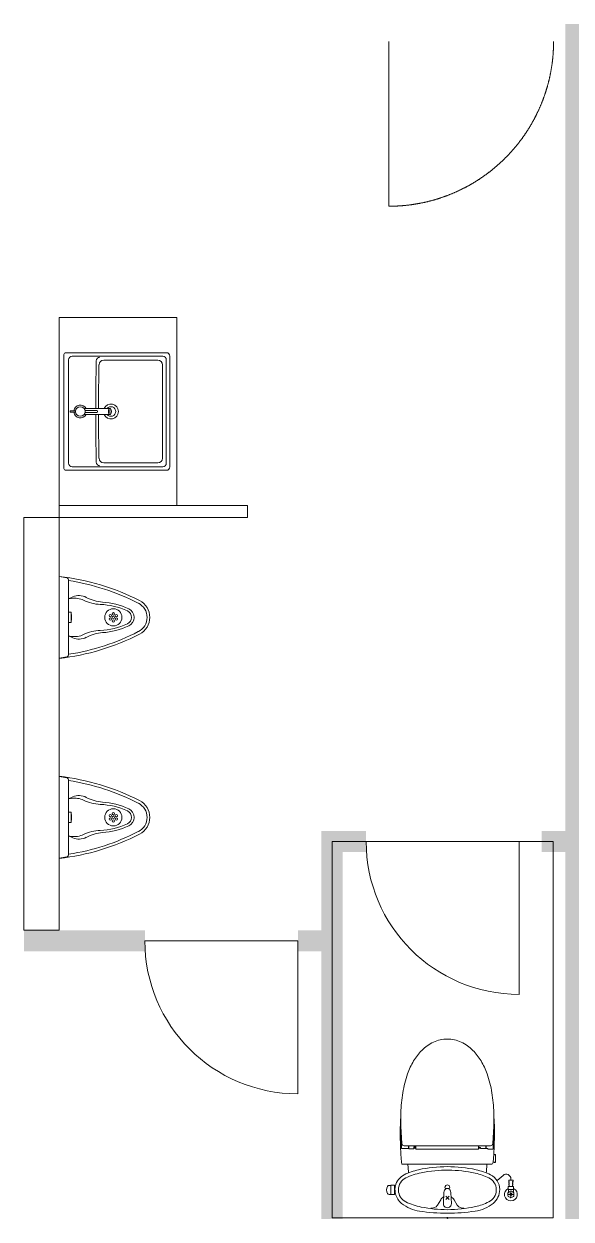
# Model space of a CAD drawing. Header units: millimetres. Extents: x -376000 to 292178, y -193032 to 188048.
# Drawn here: x -236283 to -233958, y -108261 to -103181 of the extents above; entities that cross this region are included whole.
import ezdxf

# ---------------------------------------------------------------- set-up
doc = ezdxf.new("R2010")
doc.units = ezdxf.units.MM
for name, color, linetype, lineweight in [('02_既存平面-内部建具・サッシ', 7, 'Continuous', 18), ('_区分表-C_A：塗（壁）-2 (2D)', 7, 'Continuous', 5), ('_区分表-リアルゲイト：塗（壁） (2D)', 7, 'Continuous', 5)]:
    doc.layers.add(name, color=color, linetype=linetype, lineweight=lineweight)
for name, color, linetype, lineweight, true_color in [('03_0.15', 7, 'Continuous', 15, 0x990099), ('04_0.10', 7, 'Continuous', 9, 0x0099ff), ('08_ハッチ・色', 7, 'Continuous', 5, 0x888888)]:
    doc.layers.add(name, color=color, linetype=linetype, lineweight=lineweight, true_color=true_color)

# ---------------------------------------------------------------- blocks, each defined once
blk = doc.blocks.new('グループ-300')
at = {"layer": '03_0.15'}
blk.add_line((-234732.8, -103955.9), (-234732.8, -103255.9), dxfattribs=at)
blk.add_open_spline([(-234732.8, -103955.9), (-234698.4, -103955.9), (-234664.1, -103952.6), (-234629.9, -103949.2), (-234596.2, -103942.5), (-234562.5, -103935.8), (-234529.6, -103925.8), (-234496.6, -103915.8), (-234464.9, -103902.7), (-234433.1, -103889.5), (-234402.8, -103873.3), (-234372.5, -103857.1), (-234343.9, -103838), (-234315.3, -103818.9), (-234288.7, -103797.1), (-234262.1, -103775.2), (-234237.8, -103750.9), (-234213.5, -103726.6), (-234191.6, -103700), (-234169.8, -103673.4), (-234150.7, -103644.8), (-234131.6, -103616.3), (-234115.4, -103585.9), (-234099.2, -103555.6), (-234086, -103523.8), (-234072.9, -103492.1), (-234062.9, -103459.1), (-234052.9, -103426.2), (-234046.2, -103392.5), (-234039.5, -103358.8), (-234036.1, -103324.6), (-234032.8, -103290.3), (-234032.8, -103255.9)], degree=2, knots=[0, 0, 0, 0.0625, 0.0625, 0.125, 0.125, 0.1875, 0.1875, 0.25, 0.25, 0.3125, 0.3125, 0.375, 0.375, 0.4375, 0.4375, 0.5, 0.5, 0.5625, 0.5625, 0.625, 0.625, 0.6875, 0.6875, 0.75, 0.75, 0.8125, 0.8125, 0.875, 0.875, 0.9375, 0.9375, 1, 1, 1], dxfattribs=at)
blk = doc.blocks.new('区分表-リアルゲイト：塗（壁） (2D)')
at = {"layer": '02_既存平面-内部建具・サッシ', "color": 7, "transparency": 33554559}
blk.add_blockref('グループ-300', (0, 0), dxfattribs=at)
blk = doc.blocks.new('グループ-314')
at = {"layer": '03_0.15'}
blk.add_line((-234732.8, -103955.9), (-234732.8, -103255.9), dxfattribs=at)
blk.add_open_spline([(-234732.8, -103955.9), (-234698.4, -103955.9), (-234664.1, -103952.6), (-234629.9, -103949.2), (-234596.2, -103942.5), (-234562.5, -103935.8), (-234529.6, -103925.8), (-234496.6, -103915.8), (-234464.9, -103902.7), (-234433.1, -103889.5), (-234402.8, -103873.3), (-234372.5, -103857.1), (-234343.9, -103838), (-234315.3, -103818.9), (-234288.7, -103797.1), (-234262.1, -103775.2), (-234237.8, -103750.9), (-234213.5, -103726.6), (-234191.6, -103700), (-234169.8, -103673.4), (-234150.7, -103644.8), (-234131.6, -103616.3), (-234115.4, -103585.9), (-234099.2, -103555.6), (-234086, -103523.8), (-234072.9, -103492.1), (-234062.9, -103459.1), (-234052.9, -103426.2), (-234046.2, -103392.5), (-234039.5, -103358.8), (-234036.1, -103324.6), (-234032.8, -103290.3), (-234032.8, -103255.9)], degree=2, knots=[0, 0, 0, 0.0625, 0.0625, 0.125, 0.125, 0.1875, 0.1875, 0.25, 0.25, 0.3125, 0.3125, 0.375, 0.375, 0.4375, 0.4375, 0.5, 0.5, 0.5625, 0.5625, 0.625, 0.625, 0.6875, 0.6875, 0.75, 0.75, 0.8125, 0.8125, 0.875, 0.875, 0.9375, 0.9375, 1, 1, 1], dxfattribs=at)
blk = doc.blocks.new('グループ-345')
at = {"layer": '03_0.15'}
for p, q in [((-234682.9, -107844.2), (-234683, -107851.9)), ((-234682, -107826.9), (-234682.9, -107841.9)), ((-234285.1, -107841.9), (-234286, -107826.9)), ((-234285, -107851.9), (-234285.1, -107844.4)), ((-234683, -107851.9), (-234683, -107852.9)), ((-234683, -107852.9), (-234683, -107856.3)), ((-234683, -107856.3), (-234683, -107857.6)), ((-234683, -107857.6), (-234682.9, -107870.6)), ((-234681.6, -107867.6), (-234677.9, -107939.5)), ((-234290.1, -107939.5), (-234286.4, -107867.6)), ((-234285, -107852.9), (-234285, -107851.9)), ((-234285, -107856.3), (-234285, -107852.9)), ((-234285, -107857.3), (-234285, -107856.3)), ((-234285, -107860.8), (-234285, -107857.3)), ((-234684, -107918.7), (-234683.5, -107938.2)), ((-234680.6, -107931.7), (-234680.4, -107935)), ((-234680.4, -107935.2), (-234679.1, -107951.5)), ((-234300.1, -107948.9), (-234667.9, -107948.9)), ((-234649.1, -107948.9), (-234649.1, -107958.4)), ((-234648, -107960.9), (-234648, -107948.9)), ((-234619.5, -107954.4), (-234619.5, -107948.9)), ((-234618, -107961.5), (-234618, -107948.9)), ((-234351.6, -107948.9), (-234351.6, -107961.5)), ((-234350, -107956), (-234350, -107948.9)), ((-234320, -107960.4), (-234320, -107948.9)), ((-234318.9, -107952.5), (-234318.9, -107948.9)), ((-234289.4, -107957.2), (-234288.2, -107943.7)), ((-234288.2, -107943.7), (-234288, -107939)), ((-234288, -107939), (-234287.4, -107930.7)), ((-234284.5, -107938.2), (-234284, -107918.7)), ((-234681.3, -107985.1), (-234679, -108018.7)), ((-234679, -107951.8), (-234678.6, -107956.3)), ((-234676.2, -107961.5), (-234675.5, -107961.5)), ((-234675.9, -107960.3), (-234650.1, -107960.3)), ((-234675, -107961), (-234675, -107960.3)), ((-234649.1, -107959.3), (-234649.1, -107958.4)), ((-234626.5, -107961.9), (-234647, -107961.9)), ((-234619.5, -107954.4), (-234626.5, -107954.4)), ((-234626.5, -107954.4), (-234626.5, -107961.9)), ((-234625, -107959.1), (-234625, -107956.6)), ((-234624.5, -107956.1), (-234619, -107956)), ((-234624.5, -107959.6), (-234619, -107959.7)), ((-234618.9, -107956.1), (-234618.8, -107956.9)), ((-234618.8, -107956), (-234618.5, -107955.8)), ((-234484, -107963.5), (-234616, -107963.5)), ((-234353.6, -107963.5), (-234484, -107963.5)), ((-234351.1, -107959.7), (-234344.5, -107959.7)), ((-234343, -107956.5), (-234349.5, -107956.5)), ((-234344, -107959.2), (-234344, -107956.5)), ((-234343, -107960.9), (-234343, -107956.5)), ((-234321, -107961.4), (-234342.5, -107961.4)), ((-234319, -107956.5), (-234318.9, -107952.5)), ((-234319, -107956.5), (-234319, -107957.5)), ((-234319, -107957.5), (-234319, -107958.3)), ((-234319, -107958.3), (-234318.9, -107959.5)), ((-234317.9, -107961.1), (-234312, -107961.1)), ((-234311.5, -107961.6), (-234311.5, -107963)), ((-234291.9, -107963.5), (-234311, -107963.5)), ((-234289.4, -108018.7), (-234287.2, -107986.7)), ((-234287.2, -107986.7), (-234287.1, -107985.1)), ((-234287.2, -107986.7), (-234282.3, -107986.7)), ((-234282, -107987), (-234282, -107987.5)), ((-234281.5, -107987.2), (-234281, -107987.2)), ((-234279, -107988.7), (-234279, -108017.2)), ((-234677, -108024.1), (-234677, -108027.5)), ((-234676.6, -108028), (-234671.4, -108028)), ((-234671.4, -108028), (-234668.7, -108028)), ((-234668.7, -108028), (-234661.9, -108028)), ((-234661.9, -108028), (-234623.1, -108028)), ((-234652.1, -108028), (-234649.7, -108060.6)), ((-234623.1, -108028), (-234484, -108028)), ((-234484, -108028), (-234299.3, -108028)), ((-234318.3, -108060.6), (-234316, -108028)), ((-234283.5, -108019.2), (-234289.4, -108019.2)), ((-234283.5, -108018.7), (-234282.3, -108018.7)), ((-234283.5, -108018.7), (-234283.5, -108019.2)), ((-234283.5, -108019.2), (-234283.5, -108021.9)), ((-234283.5, -108021.9), (-234283, -108021.9)), ((-234283, -108021.9), (-234283, -108020.5)), ((-234281, -108018.7), (-234281.7, -108018.7)), ((-234281, -108020.5), (-234281, -108021.9)), ((-234281, -108021.9), (-234280.5, -108021.9)), ((-234280.5, -108019.2), (-234280.5, -108018.7)), ((-234280.5, -108021.9), (-234280.5, -108019.2)), ((-234272.6, -108097.6), (-234247.2, -108075.2)), ((-234223, -108100.2), (-234223, -108095.9)), ((-234205, -108095.9), (-234223, -108095.9)), ((-234221.3, -108104.4), (-234221.3, -108101.9)), ((-234214, -108090.2), (-234214, -108095.9)), ((-234206.8, -108104.4), (-234206.8, -108101.9)), ((-234205, -108100.2), (-234205, -108095.9)), ((-234731.6, -108117.6), (-234724, -108117.5)), ((-234723.5, -108118), (-234723.5, -108155.9)), ((-234709, -108117.4), (-234723.2, -108117.4)), ((-234708.5, -108117.9), (-234708.5, -108120.4)), ((-234708.5, -108120.4), (-234708.5, -108153.4)), ((-234704.9, -108120.4), (-234708.5, -108120.4)), ((-234691.5, -108135.4), (-234691.5, -108138.4)), ((-234499, -108150), (-234501, -108195.2)), ((-234469, -108150), (-234467, -108195.2)), ((-234276.5, -108138.4), (-234276.5, -108135.4)), ((-234227, -108161.1), (-234227, -108150.7)), ((-234225.5, -108134.2), (-234225.5, -108123.7)), ((-234220.6, -108122.9), (-234225.1, -108122.9)), ((-234202.9, -108134.9), (-234225.1, -108134.9)), ((-234224.9, -108147.2), (-234216, -108142.1)), ((-234224.5, -108140.7), (-234224.5, -108134.9)), ((-234221.3, -108112.4), (-234221.3, -108109.9)), ((-234221.3, -108120.9), (-234221.3, -108117.4)), ((-234207.4, -108122.9), (-234220.6, -108122.9)), ((-234207.9, -108121.9), (-234220.1, -108121.9)), ((-234214, -108166), (-234214, -108146)), ((-234212, -108142.1), (-234203.1, -108147.2)), ((-234202.9, -108122.9), (-234207.4, -108122.9)), ((-234206.8, -108112.4), (-234206.8, -108109.9)), ((-234206.8, -108120.9), (-234206.8, -108117.4)), ((-234203.5, -108140.8), (-234203.5, -108134.9)), ((-234202.5, -108134.2), (-234202.5, -108123.7)), ((-234201, -108150.7), (-234201, -108161.1)), ((-234731.6, -108156.3), (-234724, -108156.4)), ((-234709, -108156.4), (-234723.2, -108156.4)), ((-234708.5, -108153.4), (-234708.5, -108155.9)), ((-234704.3, -108153.4), (-234708.5, -108153.4)), ((-234525.7, -108201.4), (-234526.7, -108202.7)), ((-234512.3, -108179), (-234525.7, -108201.4)), ((-234476.9, -108163.9), (-234491.1, -108178)), ((-234476.9, -108178), (-234491.1, -108163.9)), ((-234455.7, -108179), (-234442.3, -108201.4)), ((-234442.3, -108201.4), (-234441.3, -108202.7)), ((-234216, -108169.8), (-234225, -108164.6)), ((-234204, -108156), (-234224, -108156)), ((-234203, -108164.6), (-234212, -108169.8))]:
    blk.add_line(p, q, dxfattribs=at)
for centre, radius in [((-234214, -108155.9), 5.15), ((-234484, -108255.9), 2)]:
    blk.add_circle(centre, radius, dxfattribs=at)
for centre, radius, start, end in [((-234471.3, -107661.6), 169, 115.2388, 135.8727), ((-234484, -107639.9), 144, 90, 114.3406), ((-234484, -107639.9), 144, 65.6594, 90), ((-234496.7, -107661.6), 169, 44.1273, 64.7612), ((-234363.4, -107745.4), 306.9, 149.2902, 160.7039), ((-234429.5, -107706), 230, 135.1765, 149.316), ((-234538.5, -107706), 230, 30.684, 44.8235), ((-234604.6, -107745.4), 306.9, 19.2961, 30.7098), ((-234216.1, -107797), 462.9, 160.7014, 170.9182), ((-234751.9, -107797), 462.9, 9.0818, 19.2986), ((-234015, -107831.5), 667, 170.72, 178.0617), ((-234953, -107831.5), 667, 1.9383, 9.28), ((-234609.3, -107845.5), 73.6, 177.2335, 179.02), ((-233845.1, -107837.6), 837, 179.2691, 182.057), ((-233845.1, -107837.6), 837, 178.038, 179.2691), ((-235122.9, -107837.6), 837, 0.7309, 1.962), ((-235122.9, -107837.6), 837, 357.943, 0.7309), ((-234358.7, -107845.5), 73.6, 0.7988, 2.7665), ((-233475.3, -107893.5), 1208.9, 178.3698, 181.197), ((-234680.8, -107859.6), 3.01, 136.6537, 169.0498), ((-233712.1, -107863.6), 970.9, 180.413, 182.45), ((-235329, -107860.8), 1044, 357.5652, 0), ((-234286.7, -107859.1), 2.5, 1.1775, 45.9651), ((-235492.7, -107893.5), 1208.9, 358.803, 1.6302), ((-233140, -107888.2), 1544.3, 181.8545, 183.5972), ((-233603.8, -107856.1), 1079.3, 182.6004, 183.962), ((-234708.1, -107932.6), 27.6, 1.9027, 3.8833), ((-234673.1, -107934.7), 7.35, 182.2276, 184.0828), ((-234667.9, -107938.9), 10, 183.246, 270), ((-234300.1, -107938.9), 10, 270, 356.754), ((-235365.3, -107856.1), 1080.5, 356.0388, 357.3989), ((-235828.2, -107874.9), 1545, 355.9093, 357.652), ((-234678.6, -107951.5), 0.504, 183.189, 226.1247), ((-234598.3, -107949.1), 80.6, 185.1272, 187.5651), ((-234676.2, -107959.5), 2, 187.5651, 270), ((-234675.5, -107961), 0.5, 270, 0), ((-234650.1, -107959.3), 1, 270, 359.5), ((-234647, -107960.9), 1, 180, 270), ((-234624.5, -107956.6), 0.5, 91, 180), ((-234624.5, -107959.1), 0.5, 180, 269.0001), ((-234619.1, -107955), 1, 274.2397, 359.9584), ((-234619, -107960.7), 0.999, 359.9757, 89.0882), ((-234618.8, -107956.1), 0.088, 120.1612, 168.9038), ((-234618.8, -107956.9), 0.0296, 183.835, 223.0636), ((-234618.7, -107956.8), 0.194, 225.9512, 247.8466), ((-234622.2, -107965.2), 8.93, 63.7637, 67.312), ((-234619, -107955), 0.987, 304.2751, 328.7289), ((-234618.5, -107957.6), 0.501, 12.4328, 63.5457), ((-234619, -107955.1), 0.884, 331.8986, 7.0011), ((-234675.5, -107958.5), 57.5, 357.81, 3.5063), ((-234616, -107961.5), 2, 180.0276, 269.9899), ((-234353.6, -107961.5), 2, 270.0101, 359.9724), ((-234351.1, -107960.2), 0.5, 90, 180.0365), ((-234349.5, -107956), 0.5, 180, 270), ((-234344.5, -107959.2), 0.5, 269.8476, 0), ((-234342.5, -107960.9), 0.5, 180, 270), ((-234321, -107960.4), 1, 270, 0), ((-234317.9, -107960.1), 1, 180.4993, 269.7161), ((-234312, -107961.6), 0.5, 0, 89.7172), ((-234311, -107963), 0.5, 180, 270), ((-234291.9, -107961.5), 2, 270, 351.6887), ((-234373.9, -107949.5), 84.9, 351.6887, 354.7763), ((-234282.3, -107987), 0.3, 0, 90), ((-234281.7, -107987.5), 0.32, 128.0578, 179.7392), ((-234281.5, -107987.8), 0.64, 87.0939, 122.6116), ((-234281, -107992.2), 5.05, 83.7824, 89.4743), ((-234280.2, -107987.2), 0.3, 61.9275, 177.8503), ((-234281, -107988.7), 2, 360, 61.9275), ((-234669.1, -108018), 10, 183.8924, 217.5163), ((-234676.5, -108027.5), 0.504, 179.9889, 212.4459), ((-234676.5, -108027.5), 0.505, 212.4716, 262.8051), ((-234548.2, -108314.9), 270, 102.3552, 116.2024), ((-234484, -108607.9), 570, 90, 102.3552), ((-234484, -108607.9), 570, 77.6448, 90), ((-234419.8, -108314.9), 270, 63.7976, 77.6448), ((-234299.3, -108018), 10, 270, 352.7944), ((-234299.3, -108018), 10, 352.7944, 356.1076), ((-234282, -108020.5), 1, 0, 180), ((-234282.3, -108018.4), 0.306, 271.141, 0.684), ((-234281.7, -108018.4), 0.306, 179.2764, 268.8985), ((-234281, -108016.8), 1.94, 270.0021, 284.9317), ((-234281, -108017.2), 2, 284.4901, 359.9912), ((-234636.5, -108135.4), 70, 116.2024, 167.6264), ((-234636.5, -108135.4), 55, 116.2349, 180), ((-234548.2, -108314.9), 255, 100.5637, 116.2094), ((-234530, -108051.4), 120, 184.415, 186.2939), ((-234484, -108607.9), 555, 77.6448, 101.5081), ((-234419.8, -108314.9), 255, 63.7976, 77.6448), ((-234438, -108051.4), 120, 353.7061, 355.585), ((-234331.5, -108135.4), 55, 0, 63.7976), ((-234331.5, -108135.4), 70, 0, 63.7976), ((-234234, -108090.2), 20, 0, 131.3478), ((-234221.3, -108100.2), 1.75, 180, 270), ((-234206.8, -108100.2), 1.75, 270, 0), ((-234709.4, -108136.9), 32.8, 152.7041, 207.2959), ((-234731.5, -108125.6), 8, 91, 152.7041), ((-234731.5, -108148.3), 8, 207.2959, 269), ((-234724, -108118), 0.5, 0, 91), ((-234723.2, -108117.7), 0.3, 90, 180), ((-234709, -108117.9), 0.5, 0, 90), ((-234636.5, -108135.4), 70, 167.6264, 180), ((-234631.5, -108135.4), 75, 180, 193.8866), ((-234636.5, -108138.4), 55, 180, 243.8302), ((-234470.8, -108151.3), 28.2, 164.8309, 177.4771), ((-234474.7, -108150.1), 24.2, 150.891, 164.9403), ((-234479.5, -108147.4), 18.6, 134.3037, 151.0128), ((-234484, -108125.9), 10, 315.7329, 224.2671), ((-234482.9, -108144), 13.8, 113.9448, 134.3599), ((-234484, -108141.5), 11.1, 90.1857, 113.7645), ((-234484, -108141.5), 11.1, 66.2355, 89.8143), ((-234485.2, -108144), 13.8, 45.6401, 66.0552), ((-234488.5, -108147.4), 18.6, 28.9872, 45.6963), ((-234493.3, -108150.1), 24.2, 15.0597, 29.109), ((-234497.3, -108151.3), 28.2, 2.5229, 15.1691), ((-234331.5, -108138.4), 55, 296.2024, 360), ((-234336.5, -108135.4), 75, 308.4915, 0), ((-234214, -108155.9), 27.5, 114.7196, 65.2804), ((-234214, -108155.9), 14, 141.787, 158.2136), ((-234215.3, -108128.9), 11.5, 148.551, 153.0376), ((-234215.3, -108128.9), 11.5, 206.9624, 211.449), ((-234269.5, -108140.8), 45, 351.7981, 0.1118), ((-234219.7, -108107.2), 3.16, 119.6168, 240.3832), ((-234220.1, -108114.9), 2.75, 114.7615, 245.2385), ((-234220.3, -108120.9), 1, 180, 270), ((-234214, -108155.9), 14, 81.7867, 98.2133), ((-234207.8, -108120.9), 1, 270, 0), ((-234208.3, -108107.2), 3.16, 299.6168, 60.3832), ((-234207.9, -108114.9), 2.75, 294.7615, 65.2385), ((-234158.5, -108140.8), 45, 180, 188.2021), ((-234214, -108155.9), 14, 21.7866, 38.212), ((-234212.8, -108128.9), 11.5, 26.9624, 31.449), ((-234212.8, -108128.9), 11.5, 328.551, 333.0376), ((-234724, -108155.9), 0.5, 269, 0), ((-234723.2, -108156.1), 0.3, 180, 270), ((-234709, -108155.9), 0.5, 270, 0), ((-234631.5, -108135.4), 75, 193.8866, 231.5085), ((-234578.6, -108068.9), 160, 231.5085, 261.5002), ((-234548.2, -107959), 255, 243.8046, 259.4363), ((-234550.6, -108184.7), 30, 262.6795, 323), ((-234484, -108195.9), 33, 118.4571, 149), ((-234484, -108195.9), 17, 177.4495, 2.5505), ((-234484, -108195.9), 33, 31, 61.5429), ((-234417.4, -108184.7), 30, 217, 277.3205), ((-234389.4, -108068.9), 160, 278.4998, 308.4915), ((-234419.8, -107959), 255, 282.3552, 296.2024), ((-234214, -108155.9), 14, 201.787, 218.2135), ((-234214, -108155.9), 14, 261.7881, 278.2136), ((-234214, -108155.9), 14, 321.7866, 338.2129), ((-234484, -107435.9), 800, 261.5002, 270), ((-234484, -107665.9), 555, 258.4919, 270), ((-234484, -107665.9), 555, 270, 282.3552), ((-234484, -107435.9), 800, 270, 278.4998)]:
    blk.add_arc(centre, radius, start, end, dxfattribs=at)
blk = doc.blocks.new('グループ-346')
at = {"layer": '03_0.15'}
blk.add_line((-234179, -106655.9), (-234179, -107305.9), dxfattribs=at)
at = {"layer": '03_0.15', "flags": 128}
blk.add_lwpolyline([(-234974, -106655.9), (-234034, -106655.9), (-234034, -108255.9), (-234974, -108255.9)], close=True, dxfattribs=at)
at = {"layer": '03_0.15'}
blk.add_arc((-234179, -106655.9), 650, 180, 270, dxfattribs=at)
at = {"layer": '03_0.15', "color": 7}
blk.add_blockref('グループ-345', (0, 0), dxfattribs=at)
blk = doc.blocks.new('グループ-347')
at = {"layer": '03_0.15', "transparency": 33554687}
blk.add_line((-235769, -107078.4), (-235119, -107078.4), dxfattribs=at)
at = {"layer": '03_0.15'}
blk.add_line((-235119, -107078.4), (-235119, -107728.4), dxfattribs=at)
blk.add_arc((-235119, -107078.4), 650, 180, 270, dxfattribs=at)
blk = doc.blocks.new('グループ-348')
at = {"layer": '03_0.15'}
for p, q in [((-236132.8, -105529.4), (-236100.8, -105535.8)), ((-236132.8, -105529.4), (-236132.8, -105877.4)), ((-236092.8, -105703.4), (-236092.8, -105545.6)), ((-236092.8, -105624.4), (-236075.4, -105616.6)), ((-236092.8, -105624.4), (-236081.6, -105622.8)), ((-236092.8, -105725.9), (-236092.8, -105680.9)), ((-236083.2, -105680.9), (-236092.8, -105680.9)), ((-236092.8, -105703.4), (-236092.8, -105861.2)), ((-236082.2, -105681.8), (-236082.2, -105725.1)), ((-235883.7, -105698.4), (-235883.7, -105698.4)), ((-235883.7, -105708.4), (-235883.7, -105708.4)), ((-236083.2, -105725.9), (-236092.8, -105725.9)), ((-236092.8, -105782.4), (-236081.6, -105784.1)), ((-236092.8, -105782.4), (-236075.4, -105790.3)), ((-236132.8, -105877.4), (-236100.8, -105871.1))]:
    blk.add_line(p, q, dxfattribs=at)
for centre, radius in [((-235902.8, -105703.4), 36.5), ((-235915.7, -105695.9), 5), ((-235915.7, -105710.9), 5), ((-235902.8, -105688.4), 5), ((-235902.8, -105703.4), 5), ((-235902.8, -105718.4), 5), ((-235889.8, -105695.9), 5), ((-235889.8, -105710.9), 5)]:
    blk.add_circle(centre, radius, dxfattribs=at)
for centre, radius, start, end in [((-236246.8, -106522.5), 1000, 62.9061, 83.4532), ((-236102.8, -105545.6), 10, 0, 78.6901), ((-236246.8, -106522.5), 988, 62.9061, 81.0319), ((-236048.6, -105675.8), 65, 61.7005, 114.3187), ((-236068.1, -105711.7), 90, 64.3158, 98.6286), ((-235951.1, -105468.4), 180, 244.3158, 267.7039), ((-235937.2, -105468.9), 170, 241.7005, 266.1568), ((-235970.3, -105948), 300, 64.9404, 87.7039), ((-235969.4, -105947.9), 310, 64.8506, 86.1568), ((-235827.8, -105703.4), 68, 0, 62.7152), ((-235827.8, -105703.4), 80, 0, 62.9061), ((-236083.2, -105681.9), 1, 6.2024, 90), ((-236281, -105703.4), 200, 0, 6.2024), ((-236281, -105703.4), 200, 353.7976, 0), ((-235883.7, -105699.4), 1, 90, 145.008), ((-235856, -105703.4), 30, 0, 64.9404), ((-235856, -105703.4), 30, 295.0596, 0), ((-235854.7, -105703.4), 40, 0, 64.8506), ((-235854.7, -105703.4), 40, 295.1494, 0), ((-235827.8, -105703.4), 68, 297.2848, 0), ((-235827.8, -105703.4), 80, 297.0939, 0), ((-236246.8, -104884.4), 988, 278.9681, 297.0939), ((-236083.2, -105724.9), 1, 270, 353.7976), ((-235951.1, -105938.5), 180, 92.2961, 115.6842), ((-235970.3, -105458.9), 300, 272.2961, 295.0596), ((-235969.4, -105459), 310, 273.8432, 295.1494), ((-236246.8, -104884.4), 1000, 276.5468, 297.0939), ((-236068.1, -105695.2), 90, 261.3714, 295.6842), ((-236048.6, -105731), 65, 245.6813, 298.2995), ((-235937.2, -105938), 170, 93.8432, 118.2995), ((-236102.8, -105861.2), 10, 281.3099, 0)]:
    blk.add_arc(centre, radius, start, end, dxfattribs=at)
blk = doc.blocks.new('グループ-349')
at = {"layer": '03_0.15'}
for p, q in [((-236132.8, -106379.4), (-236100.8, -106385.8)), ((-236132.8, -106379.4), (-236132.8, -106727.4)), ((-236092.8, -106553.4), (-236092.8, -106395.6)), ((-236092.8, -106474.4), (-236075.4, -106466.6)), ((-236092.8, -106474.4), (-236081.6, -106472.8)), ((-236092.8, -106575.9), (-236092.8, -106530.9)), ((-236083.2, -106530.9), (-236092.8, -106530.9)), ((-236092.8, -106553.4), (-236092.8, -106711.2)), ((-236083.2, -106575.9), (-236092.8, -106575.9)), ((-236082.2, -106531.8), (-236082.2, -106575.1)), ((-235883.7, -106548.4), (-235883.7, -106548.4)), ((-235883.7, -106558.4), (-235883.7, -106558.4)), ((-236092.8, -106632.4), (-236081.6, -106634.1)), ((-236092.8, -106632.4), (-236075.4, -106640.3)), ((-236132.8, -106727.4), (-236100.8, -106721.1))]:
    blk.add_line(p, q, dxfattribs=at)
for centre, radius in [((-235902.8, -106553.4), 36.5), ((-235915.7, -106545.9), 5), ((-235915.7, -106560.9), 5), ((-235902.8, -106538.4), 5), ((-235902.8, -106553.4), 5), ((-235902.8, -106568.4), 5), ((-235889.8, -106545.9), 5), ((-235889.8, -106560.9), 5)]:
    blk.add_circle(centre, radius, dxfattribs=at)
for centre, radius, start, end in [((-236246.8, -107372.5), 1000, 62.9061, 83.4532), ((-236102.8, -106395.6), 10, 0, 78.6901), ((-236246.8, -107372.5), 988, 62.9061, 81.0319), ((-236068.1, -106561.7), 90, 64.3158, 98.6286), ((-236048.6, -106525.8), 65, 61.7005, 114.3187), ((-235937.2, -106318.9), 170, 241.7005, 266.1568), ((-235951.1, -106318.4), 180, 244.3158, 267.7039), ((-235970.3, -106798), 300, 64.9404, 87.7039), ((-235969.4, -106797.9), 310, 64.8506, 86.1568), ((-235856, -106553.4), 30, 0, 64.9404), ((-235854.7, -106553.4), 40, 0, 64.8506), ((-235827.8, -106553.4), 68, 0, 62.7152), ((-235827.8, -106553.4), 80, 0, 62.9061), ((-236083.2, -106531.9), 1, 6.2024, 90), ((-236083.2, -106574.9), 1, 270, 353.7976), ((-236281, -106553.4), 200, 0, 6.2024), ((-236281, -106553.4), 200, 353.7976, 0), ((-235883.7, -106549.4), 1, 90, 145.008), ((-235856, -106553.4), 30, 295.0596, 0), ((-235854.7, -106553.4), 40, 295.1494, 0), ((-235827.8, -106553.4), 68, 297.2848, 0), ((-235827.8, -106553.4), 80, 297.0939, 0), ((-236246.8, -105734.4), 1000, 276.5468, 297.0939), ((-236246.8, -105734.4), 988, 278.9681, 297.0939), ((-236068.1, -106545.2), 90, 261.3714, 295.6842), ((-235951.1, -106788.5), 180, 92.2961, 115.6842), ((-235937.2, -106788), 170, 93.8432, 118.2995), ((-235970.3, -106308.9), 300, 272.2961, 295.0596), ((-235969.4, -106309), 310, 273.8432, 295.1494), ((-236048.6, -106581), 65, 245.6813, 298.2995), ((-236102.8, -106711.2), 10, 281.3099, 0)]:
    blk.add_arc(centre, radius, start, end, dxfattribs=at)
blk = doc.blocks.new('グループ-350')
at = {"layer": '03_0.15', "flags": 128}
blk.add_lwpolyline([(-236132.8, -107033.4), (-236282.8, -107033.4), (-236282.8, -105278.4), (-236132.8, -105278.4)], close=True, dxfattribs=at)
at = {"layer": '03_0.15'}
for name in ['グループ-348', 'グループ-349']:
    blk.add_blockref(name, (0, 0), dxfattribs=at)
blk = doc.blocks.new('グループ-365')
at = {"layer": '03_0.15'}
blk.add_line((-234732.8, -103955.9), (-234732.8, -103255.9), dxfattribs=at)
blk.add_open_spline([(-234732.8, -103955.9), (-234698.4, -103955.9), (-234664.1, -103952.6), (-234629.9, -103949.2), (-234596.2, -103942.5), (-234562.5, -103935.8), (-234529.6, -103925.8), (-234496.6, -103915.8), (-234464.9, -103902.7), (-234433.1, -103889.5), (-234402.8, -103873.3), (-234372.5, -103857.1), (-234343.9, -103838), (-234315.3, -103818.9), (-234288.7, -103797.1), (-234262.1, -103775.2), (-234237.8, -103750.9), (-234213.5, -103726.6), (-234191.6, -103700), (-234169.8, -103673.4), (-234150.7, -103644.8), (-234131.6, -103616.3), (-234115.4, -103585.9), (-234099.2, -103555.6), (-234086, -103523.8), (-234072.9, -103492.1), (-234062.9, -103459.1), (-234052.9, -103426.2), (-234046.2, -103392.5), (-234039.5, -103358.8), (-234036.1, -103324.6), (-234032.8, -103290.3), (-234032.8, -103255.9)], degree=2, knots=[0, 0, 0, 0.0625, 0.0625, 0.125, 0.125, 0.1875, 0.1875, 0.25, 0.25, 0.3125, 0.3125, 0.375, 0.375, 0.4375, 0.4375, 0.5, 0.5, 0.5625, 0.5625, 0.625, 0.625, 0.6875, 0.6875, 0.75, 0.75, 0.8125, 0.8125, 0.875, 0.875, 0.9375, 0.9375, 1, 1, 1], dxfattribs=at)
blk = doc.blocks.new('グループ-370')
at = {"layer": '03_0.15'}
for p, q in [((-234682.9, -107844.2), (-234683, -107851.9)), ((-234682, -107826.9), (-234682.9, -107841.9)), ((-234285.1, -107841.9), (-234286, -107826.9)), ((-234285, -107851.9), (-234285.1, -107844.4)), ((-234683, -107851.9), (-234683, -107852.9)), ((-234683, -107852.9), (-234683, -107856.3)), ((-234683, -107856.3), (-234683, -107857.6)), ((-234683, -107857.6), (-234682.9, -107870.6)), ((-234681.6, -107867.6), (-234677.9, -107939.5)), ((-234290.1, -107939.5), (-234286.4, -107867.6)), ((-234285, -107852.9), (-234285, -107851.9)), ((-234285, -107856.3), (-234285, -107852.9)), ((-234285, -107857.3), (-234285, -107856.3)), ((-234285, -107860.8), (-234285, -107857.3)), ((-234684, -107918.7), (-234683.5, -107938.2)), ((-234680.6, -107931.7), (-234680.4, -107935)), ((-234680.4, -107935.2), (-234679.1, -107951.5)), ((-234300.1, -107948.9), (-234667.9, -107948.9)), ((-234649.1, -107948.9), (-234649.1, -107958.4)), ((-234648, -107960.9), (-234648, -107948.9)), ((-234619.5, -107954.4), (-234619.5, -107948.9)), ((-234618, -107961.5), (-234618, -107948.9)), ((-234351.6, -107948.9), (-234351.6, -107961.5)), ((-234350, -107956), (-234350, -107948.9)), ((-234320, -107960.4), (-234320, -107948.9)), ((-234318.9, -107952.5), (-234318.9, -107948.9)), ((-234289.4, -107957.2), (-234288.2, -107943.7)), ((-234288.2, -107943.7), (-234288, -107939)), ((-234288, -107939), (-234287.4, -107930.7)), ((-234284.5, -107938.2), (-234284, -107918.7)), ((-234681.3, -107985.1), (-234679, -108018.7)), ((-234679, -107951.8), (-234678.6, -107956.3)), ((-234676.2, -107961.5), (-234675.5, -107961.5)), ((-234675.9, -107960.3), (-234650.1, -107960.3)), ((-234675, -107961), (-234675, -107960.3)), ((-234649.1, -107959.3), (-234649.1, -107958.4)), ((-234626.5, -107961.9), (-234647, -107961.9)), ((-234619.5, -107954.4), (-234626.5, -107954.4)), ((-234626.5, -107954.4), (-234626.5, -107961.9)), ((-234625, -107959.1), (-234625, -107956.6)), ((-234624.5, -107956.1), (-234619, -107956)), ((-234624.5, -107959.6), (-234619, -107959.7)), ((-234618.9, -107956.1), (-234618.8, -107956.9)), ((-234618.8, -107956), (-234618.5, -107955.8)), ((-234484, -107963.5), (-234616, -107963.5)), ((-234353.6, -107963.5), (-234484, -107963.5)), ((-234351.1, -107959.7), (-234344.5, -107959.7)), ((-234343, -107956.5), (-234349.5, -107956.5)), ((-234344, -107959.2), (-234344, -107956.5)), ((-234343, -107960.9), (-234343, -107956.5)), ((-234321, -107961.4), (-234342.5, -107961.4)), ((-234319, -107956.5), (-234318.9, -107952.5)), ((-234319, -107956.5), (-234319, -107957.5)), ((-234319, -107957.5), (-234319, -107958.3)), ((-234319, -107958.3), (-234318.9, -107959.5)), ((-234317.9, -107961.1), (-234312, -107961.1)), ((-234311.5, -107961.6), (-234311.5, -107963)), ((-234291.9, -107963.5), (-234311, -107963.5)), ((-234289.4, -108018.7), (-234287.2, -107986.7)), ((-234287.2, -107986.7), (-234287.1, -107985.1)), ((-234287.2, -107986.7), (-234282.3, -107986.7)), ((-234282, -107987), (-234282, -107987.5)), ((-234281.5, -107987.2), (-234281, -107987.2)), ((-234279, -107988.7), (-234279, -108017.2)), ((-234677, -108024.1), (-234677, -108027.5)), ((-234676.6, -108028), (-234671.4, -108028)), ((-234671.4, -108028), (-234668.7, -108028)), ((-234668.7, -108028), (-234661.9, -108028)), ((-234661.9, -108028), (-234623.1, -108028)), ((-234652.1, -108028), (-234649.7, -108060.6)), ((-234623.1, -108028), (-234484, -108028)), ((-234484, -108028), (-234299.3, -108028)), ((-234318.3, -108060.6), (-234316, -108028)), ((-234283.5, -108019.2), (-234289.4, -108019.2)), ((-234283.5, -108018.7), (-234282.3, -108018.7)), ((-234283.5, -108018.7), (-234283.5, -108019.2)), ((-234283.5, -108019.2), (-234283.5, -108021.9)), ((-234283.5, -108021.9), (-234283, -108021.9)), ((-234283, -108021.9), (-234283, -108020.5)), ((-234281, -108018.7), (-234281.7, -108018.7)), ((-234281, -108020.5), (-234281, -108021.9)), ((-234281, -108021.9), (-234280.5, -108021.9)), ((-234280.5, -108019.2), (-234280.5, -108018.7)), ((-234280.5, -108021.9), (-234280.5, -108019.2)), ((-234272.6, -108097.6), (-234247.2, -108075.2)), ((-234223, -108100.2), (-234223, -108095.9)), ((-234205, -108095.9), (-234223, -108095.9)), ((-234221.3, -108104.4), (-234221.3, -108101.9)), ((-234214, -108090.2), (-234214, -108095.9)), ((-234206.8, -108104.4), (-234206.8, -108101.9)), ((-234205, -108100.2), (-234205, -108095.9)), ((-234731.6, -108117.6), (-234724, -108117.5)), ((-234723.5, -108118), (-234723.5, -108155.9)), ((-234709, -108117.4), (-234723.2, -108117.4)), ((-234708.5, -108117.9), (-234708.5, -108120.4)), ((-234708.5, -108120.4), (-234708.5, -108153.4)), ((-234704.9, -108120.4), (-234708.5, -108120.4)), ((-234691.5, -108135.4), (-234691.5, -108138.4)), ((-234499, -108150), (-234501, -108195.2)), ((-234469, -108150), (-234467, -108195.2)), ((-234276.5, -108138.4), (-234276.5, -108135.4)), ((-234227, -108161.1), (-234227, -108150.7)), ((-234225.5, -108134.2), (-234225.5, -108123.7)), ((-234220.6, -108122.9), (-234225.1, -108122.9)), ((-234202.9, -108134.9), (-234225.1, -108134.9)), ((-234224.9, -108147.2), (-234216, -108142.1)), ((-234224.5, -108140.7), (-234224.5, -108134.9)), ((-234221.3, -108112.4), (-234221.3, -108109.9)), ((-234221.3, -108120.9), (-234221.3, -108117.4)), ((-234207.4, -108122.9), (-234220.6, -108122.9)), ((-234207.9, -108121.9), (-234220.1, -108121.9)), ((-234214, -108166), (-234214, -108146)), ((-234212, -108142.1), (-234203.1, -108147.2)), ((-234202.9, -108122.9), (-234207.4, -108122.9)), ((-234206.8, -108112.4), (-234206.8, -108109.9)), ((-234206.8, -108120.9), (-234206.8, -108117.4)), ((-234203.5, -108140.8), (-234203.5, -108134.9)), ((-234202.5, -108134.2), (-234202.5, -108123.7)), ((-234201, -108150.7), (-234201, -108161.1)), ((-234731.6, -108156.3), (-234724, -108156.4)), ((-234709, -108156.4), (-234723.2, -108156.4)), ((-234708.5, -108153.4), (-234708.5, -108155.9)), ((-234704.3, -108153.4), (-234708.5, -108153.4)), ((-234525.7, -108201.4), (-234526.7, -108202.7)), ((-234512.3, -108179), (-234525.7, -108201.4)), ((-234476.9, -108163.9), (-234491.1, -108178)), ((-234476.9, -108178), (-234491.1, -108163.9)), ((-234455.7, -108179), (-234442.3, -108201.4)), ((-234442.3, -108201.4), (-234441.3, -108202.7)), ((-234216, -108169.8), (-234225, -108164.6)), ((-234204, -108156), (-234224, -108156)), ((-234203, -108164.6), (-234212, -108169.8))]:
    blk.add_line(p, q, dxfattribs=at)
for centre, radius in [((-234214, -108155.9), 5.15), ((-234484, -108255.9), 2)]:
    blk.add_circle(centre, radius, dxfattribs=at)
for centre, radius, start, end in [((-234471.3, -107661.6), 169, 115.2388, 135.8727), ((-234484, -107639.9), 144, 90, 114.3406), ((-234484, -107639.9), 144, 65.6594, 90), ((-234496.7, -107661.6), 169, 44.1273, 64.7612), ((-234363.4, -107745.4), 306.9, 149.2902, 160.7039), ((-234429.5, -107706), 230, 135.1765, 149.316), ((-234538.5, -107706), 230, 30.684, 44.8235), ((-234604.6, -107745.4), 306.9, 19.2961, 30.7098), ((-234216.1, -107797), 462.9, 160.7014, 170.9182), ((-234751.9, -107797), 462.9, 9.0818, 19.2986), ((-234015, -107831.5), 667, 170.72, 178.0617), ((-234953, -107831.5), 667, 1.9383, 9.28), ((-234609.3, -107845.5), 73.6, 177.2335, 179.02), ((-233845.1, -107837.6), 837, 179.2691, 182.057), ((-233845.1, -107837.6), 837, 178.038, 179.2691), ((-235122.9, -107837.6), 837, 0.7309, 1.962), ((-235122.9, -107837.6), 837, 357.943, 0.7309), ((-234358.7, -107845.5), 73.6, 0.7988, 2.7665), ((-233475.3, -107893.5), 1208.9, 178.3698, 181.197), ((-234680.8, -107859.6), 3.01, 136.6537, 169.0498), ((-233712.1, -107863.6), 970.9, 180.413, 182.45), ((-235329, -107860.8), 1044, 357.5652, 0), ((-234286.7, -107859.1), 2.5, 1.1775, 45.9651), ((-235492.7, -107893.5), 1208.9, 358.803, 1.6302), ((-233140, -107888.2), 1544.3, 181.8545, 183.5972), ((-233603.8, -107856.1), 1079.3, 182.6004, 183.962), ((-234708.1, -107932.6), 27.6, 1.9027, 3.8833), ((-234673.1, -107934.7), 7.35, 182.2276, 184.0828), ((-234667.9, -107938.9), 10, 183.246, 270), ((-234300.1, -107938.9), 10, 270, 356.754), ((-235365.3, -107856.1), 1080.5, 356.0388, 357.3989), ((-235828.2, -107874.9), 1545, 355.9093, 357.652), ((-234678.6, -107951.5), 0.504, 183.189, 226.1247), ((-234598.3, -107949.1), 80.6, 185.1272, 187.5651), ((-234676.2, -107959.5), 2, 187.5651, 270), ((-234675.5, -107961), 0.5, 270, 0), ((-234650.1, -107959.3), 1, 270, 359.5), ((-234647, -107960.9), 1, 180, 270), ((-234624.5, -107956.6), 0.5, 91, 180), ((-234624.5, -107959.1), 0.5, 180, 269.0001), ((-234619.1, -107955), 1, 274.2397, 359.9584), ((-234619, -107960.7), 0.999, 359.9757, 89.0882), ((-234618.8, -107956.1), 0.088, 120.1612, 168.9038), ((-234618.8, -107956.9), 0.0296, 183.835, 223.0636), ((-234618.7, -107956.8), 0.194, 225.9512, 247.8466), ((-234622.2, -107965.2), 8.93, 63.7637, 67.312), ((-234619, -107955), 0.987, 304.2751, 328.7289), ((-234618.5, -107957.6), 0.501, 12.4328, 63.5457), ((-234619, -107955.1), 0.884, 331.8986, 7.0011), ((-234675.5, -107958.5), 57.5, 357.81, 3.5063), ((-234616, -107961.5), 2, 180.0276, 269.9899), ((-234353.6, -107961.5), 2, 270.0101, 359.9724), ((-234351.1, -107960.2), 0.5, 90, 180.0365), ((-234349.5, -107956), 0.5, 180, 270), ((-234344.5, -107959.2), 0.5, 269.8476, 0), ((-234342.5, -107960.9), 0.5, 180, 270), ((-234321, -107960.4), 1, 270, 0), ((-234317.9, -107960.1), 1, 180.4993, 269.7161), ((-234312, -107961.6), 0.5, 0, 89.7172), ((-234311, -107963), 0.5, 180, 270), ((-234291.9, -107961.5), 2, 270, 351.6887), ((-234373.9, -107949.5), 84.9, 351.6887, 354.7763), ((-234282.3, -107987), 0.3, 0, 90), ((-234281.7, -107987.5), 0.32, 128.0578, 179.7392), ((-234281.5, -107987.8), 0.64, 87.0939, 122.6116), ((-234281, -107992.2), 5.05, 83.7824, 89.4743), ((-234280.2, -107987.2), 0.3, 61.9275, 177.8503), ((-234281, -107988.7), 2, 360, 61.9275), ((-234669.1, -108018), 10, 183.8924, 217.5163), ((-234676.5, -108027.5), 0.504, 179.9889, 212.4459), ((-234676.5, -108027.5), 0.505, 212.4716, 262.8051), ((-234548.2, -108314.9), 270, 102.3552, 116.2024), ((-234484, -108607.9), 570, 90, 102.3552), ((-234484, -108607.9), 570, 77.6448, 90), ((-234419.8, -108314.9), 270, 63.7976, 77.6448), ((-234299.3, -108018), 10, 270, 352.7944), ((-234299.3, -108018), 10, 352.7944, 356.1076), ((-234282, -108020.5), 1, 0, 180), ((-234282.3, -108018.4), 0.306, 271.141, 0.684), ((-234281.7, -108018.4), 0.306, 179.2764, 268.8985), ((-234281, -108016.8), 1.94, 270.0021, 284.9317), ((-234281, -108017.2), 2, 284.4901, 359.9912), ((-234636.5, -108135.4), 70, 116.2024, 167.6264), ((-234636.5, -108135.4), 55, 116.2349, 180), ((-234548.2, -108314.9), 255, 100.5637, 116.2094), ((-234530, -108051.4), 120, 184.415, 186.2939), ((-234484, -108607.9), 555, 77.6448, 101.5081), ((-234419.8, -108314.9), 255, 63.7976, 77.6448), ((-234438, -108051.4), 120, 353.7061, 355.585), ((-234331.5, -108135.4), 55, 0, 63.7976), ((-234331.5, -108135.4), 70, 0, 63.7976), ((-234234, -108090.2), 20, 0, 131.3478), ((-234221.3, -108100.2), 1.75, 180, 270), ((-234206.8, -108100.2), 1.75, 270, 0), ((-234709.4, -108136.9), 32.8, 152.7041, 207.2959), ((-234731.5, -108125.6), 8, 91, 152.7041), ((-234731.5, -108148.3), 8, 207.2959, 269), ((-234724, -108118), 0.5, 0, 91), ((-234723.2, -108117.7), 0.3, 90, 180), ((-234709, -108117.9), 0.5, 0, 90), ((-234636.5, -108135.4), 70, 167.6264, 180), ((-234631.5, -108135.4), 75, 180, 193.8866), ((-234636.5, -108138.4), 55, 180, 243.8302), ((-234470.8, -108151.3), 28.2, 164.8309, 177.4771), ((-234474.7, -108150.1), 24.2, 150.891, 164.9403), ((-234479.5, -108147.4), 18.6, 134.3037, 151.0128), ((-234484, -108125.9), 10, 315.7329, 224.2671), ((-234482.9, -108144), 13.8, 113.9448, 134.3599), ((-234484, -108141.5), 11.1, 90.1857, 113.7645), ((-234484, -108141.5), 11.1, 66.2355, 89.8143), ((-234485.2, -108144), 13.8, 45.6401, 66.0552), ((-234488.5, -108147.4), 18.6, 28.9872, 45.6963), ((-234493.3, -108150.1), 24.2, 15.0597, 29.109), ((-234497.3, -108151.3), 28.2, 2.5229, 15.1691), ((-234331.5, -108138.4), 55, 296.2024, 360), ((-234336.5, -108135.4), 75, 308.4915, 0), ((-234214, -108155.9), 27.5, 114.7196, 65.2804), ((-234214, -108155.9), 14, 141.787, 158.2136), ((-234215.3, -108128.9), 11.5, 148.551, 153.0376), ((-234215.3, -108128.9), 11.5, 206.9624, 211.449), ((-234269.5, -108140.8), 45, 351.7981, 0.1118), ((-234219.7, -108107.2), 3.16, 119.6168, 240.3832), ((-234220.1, -108114.9), 2.75, 114.7615, 245.2385), ((-234220.3, -108120.9), 1, 180, 270), ((-234214, -108155.9), 14, 81.7867, 98.2133), ((-234207.8, -108120.9), 1, 270, 0), ((-234208.3, -108107.2), 3.16, 299.6168, 60.3832), ((-234207.9, -108114.9), 2.75, 294.7615, 65.2385), ((-234158.5, -108140.8), 45, 180, 188.2021), ((-234214, -108155.9), 14, 21.7866, 38.212), ((-234212.8, -108128.9), 11.5, 26.9624, 31.449), ((-234212.8, -108128.9), 11.5, 328.551, 333.0376), ((-234724, -108155.9), 0.5, 269, 0), ((-234723.2, -108156.1), 0.3, 180, 270), ((-234709, -108155.9), 0.5, 270, 0), ((-234631.5, -108135.4), 75, 193.8866, 231.5085), ((-234578.6, -108068.9), 160, 231.5085, 261.5002), ((-234548.2, -107959), 255, 243.8046, 259.4363), ((-234550.6, -108184.7), 30, 262.6795, 323), ((-234484, -108195.9), 33, 118.4571, 149), ((-234484, -108195.9), 17, 177.4495, 2.5505), ((-234484, -108195.9), 33, 31, 61.5429), ((-234417.4, -108184.7), 30, 217, 277.3205), ((-234389.4, -108068.9), 160, 278.4998, 308.4915), ((-234419.8, -107959), 255, 282.3552, 296.2024), ((-234214, -108155.9), 14, 201.787, 218.2135), ((-234214, -108155.9), 14, 261.7881, 278.2136), ((-234214, -108155.9), 14, 321.7866, 338.2129), ((-234484, -107435.9), 800, 261.5002, 270), ((-234484, -107665.9), 555, 258.4919, 270), ((-234484, -107665.9), 555, 270, 282.3552), ((-234484, -107435.9), 800, 270, 278.4998)]:
    blk.add_arc(centre, radius, start, end, dxfattribs=at)
blk = doc.blocks.new('グループ-371')
at = {"layer": '03_0.15'}
blk.add_line((-234179, -106655.9), (-234179, -107305.9), dxfattribs=at)
at = {"layer": '03_0.15', "flags": 128}
blk.add_lwpolyline([(-234974, -106655.9), (-234034, -106655.9), (-234034, -108255.9), (-234974, -108255.9)], close=True, dxfattribs=at)
at = {"layer": '03_0.15'}
blk.add_arc((-234179, -106655.9), 650, 180, 270, dxfattribs=at)
at = {"layer": '03_0.15', "color": 7}
blk.add_blockref('グループ-370', (0, 0), dxfattribs=at)
blk = doc.blocks.new('グループ-403')
at = {"layer": '03_0.15'}
for p, q in [((-236112.8, -104586.4), (-236112.8, -105070.4)), ((-235677.8, -104578.4), (-236104.8, -104578.4)), ((-235677.8, -104578.4), (-236104.8, -104578.4)), ((-235960.3, -104593.6), (-236077.8, -104593.6)), ((-235692.9, -104593.6), (-235960.3, -104593.6)), ((-235662.8, -104593.4), (-235662.8, -105063.4)), ((-236092.8, -104828.4), (-236092.8, -104608.6)), ((-235714.4, -104610.1), (-235943.8, -104610.1)), ((-235694.4, -104630.1), (-235694.4, -105026.8)), ((-235677.9, -104608.6), (-235677.9, -105048.3)), ((-236092.8, -104828.4), (-236092.8, -105048.3)), ((-236086.9, -104825.4), (-236063, -104825.4)), ((-236086.9, -104825.4), (-236086.9, -104831.4)), ((-236063, -104831.4), (-236086.9, -104831.4)), ((-236026.5, -104815.9), (-235914.6, -104815.9)), ((-235914.6, -104840.9), (-236026.5, -104840.9)), ((-236022.6, -104824.4), (-235971, -104824.4)), ((-235971, -104832.4), (-236022.6, -104832.4)), ((-235714.4, -105046.8), (-235943.8, -105046.8)), ((-235677.8, -105078.4), (-236104.8, -105078.4)), ((-235960.3, -105063.3), (-236077.8, -105063.3)), ((-235692.9, -105063.3), (-235960.3, -105063.3))]:
    blk.add_line(p, q, dxfattribs=at)
for centre, radius, start, end in [((-236104.8, -104586.4), 8, 90, 180), ((-236077.8, -104608.6), 15, 90, 180), ((-235692.9, -104608.6), 15, 0, 90), ((-235677.8, -104593.4), 15, 0, 90), ((-225977.8, -104828.4), 10000, 178.76423, 179.92838), ((-235960.4, -104613.1), 15, 89.6473, 178.7642), ((-225977.8, -104828.4), 9988, 178.85985, 179.92829), ((-235943.8, -104630.1), 20, 90, 178.8599), ((-235714.4, -104630.1), 20, 0, 90), ((-235912.8, -104828.4), 31.5, 0, 156.6201), ((-236042.8, -104828.4), 27.5, 27.0357, 173.7371), ((-236042.8, -104828.4), 27.5, 186.2629, 332.9643), ((-236042.8, -104828.4), 20.5, 90, 270), ((-236042.8, -104828.4), 20.5, 270, 90), ((-225977.8, -104828.4), 10000, 180.07162, 181.23577), ((-236010.8, -104828.4), 40, 354.2608, 5.7392), ((-225977.8, -104828.4), 9988, 180.07171, 181.14015), ((-235912.8, -104828.4), 31.5, 203.3799, 0), ((-235912.8, -104828.4), 20.5, 0, 142.4281), ((-235912.8, -104828.4), 20.5, 217.5719, 0), ((-235899.1, -104828.4), 24.8, 149.7107, 210.2893), ((-235893.2, -104828.4), 24.8, 149.7107, 210.2893), ((-235936, -104828.4), 24.8, 329.7107, 30.2893), ((-236077.8, -105048.3), 15, 180, 270), ((-235960.4, -105043.8), 15, 181.2358, 270.3527), ((-235943.8, -105026.8), 20, 181.1401, 270), ((-235714.4, -105026.8), 20, 270, 0), ((-235692.9, -105048.3), 15, 270, 0), ((-236104.8, -105070.4), 8, 180, 270), ((-235677.8, -105063.4), 15, 270, 0)]:
    blk.add_arc(centre, radius, start, end, dxfattribs=at)
blk = doc.blocks.new('グループ-404')
at = {"layer": '03_0.15', "flags": 128}
for points in [[(-236132.8, -105228.4), (-236132.8, -104428.4), (-235632.8, -104428.4), (-235632.8, -105228.4)], [(-235332.8, -105228.4), (-235332.8, -105278.4), (-236132.8, -105278.4), (-236132.8, -105228.4)]]:
    blk.add_lwpolyline(points, close=True, dxfattribs=at)
at = {"layer": '03_0.15'}
blk.add_blockref('グループ-403', (0, 0), dxfattribs=at)
blk = doc.blocks.new('グループ-405')
at = {"layer": '03_0.15', "transparency": 33554687}
blk.add_line((-235769, -107078.4), (-235119, -107078.4), dxfattribs=at)
at = {"layer": '03_0.15'}
blk.add_line((-235119, -107078.4), (-235119, -107728.4), dxfattribs=at)
blk.add_arc((-235119, -107078.4), 650, 180, 270, dxfattribs=at)
blk = doc.blocks.new('区分表-C_A：塗（壁）-2 (2D)')
at = {"layer": '08_ハッチ・色', "color": 141}
for points in [[(-233892.8, -103180.9), (-233982.8, -103180.9), (-233892.8, -108260.9), (-233982.8, -108260.9)], [(-233892.8, -103180.9), (-233982.8, -103180.9), (-233892.8, -108260.9), (-233982.8, -108260.9)], [(-233892.8, -103180.9), (-233982.8, -103180.9), (-233892.8, -108260.9), (-233982.8, -108260.9)], [(-233892.8, -103180.9), (-233982.8, -103180.9), (-233892.8, -108260.9), (-233982.8, -108260.9)], [(-235019, -106610.9), (-235019, -106700.9), (-234829, -106610.9), (-234829, -106700.9)], [(-235019, -106610.9), (-235019, -106700.9), (-234829, -106610.9), (-234829, -106700.9)], [(-235019, -106610.9), (-235019, -106700.9), (-234829, -106610.9), (-234829, -106700.9)], [(-235019, -106610.9), (-235019, -106700.9), (-234829, -106610.9), (-234829, -106700.9)], [(-234082.8, -106610.9), (-234082.8, -106700.9), (-233982.8, -106610.9), (-233982.8, -106700.9)], [(-234082.8, -106610.9), (-234082.8, -106700.9), (-233982.8, -106610.9), (-233982.8, -106700.9)], [(-234082.8, -106610.9), (-234082.8, -106700.9), (-233982.8, -106610.9), (-233982.8, -106700.9)], [(-234082.8, -106610.9), (-234082.8, -106700.9), (-233982.8, -106610.9), (-233982.8, -106700.9)], [(-234929, -106700.9), (-235019, -106700.9), (-234929, -108260.9), (-235019, -108260.9)], [(-234929, -106700.9), (-235019, -106700.9), (-234929, -108260.9), (-235019, -108260.9)], [(-236282.8, -107033.4), (-236282.8, -107123.4), (-235769, -107033.4), (-235769, -107123.4)], [(-236282.8, -107033.4), (-236282.8, -107123.4), (-235769, -107033.4), (-235769, -107123.4)], [(-236282.8, -107033.4), (-236282.8, -107123.4), (-235769, -107033.4), (-235769, -107123.4)], [(-235119, -107033.4), (-235119, -107123.4), (-235019, -107033.4), (-235019, -107123.4)], [(-235119, -107033.4), (-235119, -107123.4), (-235019, -107033.4), (-235019, -107123.4)], [(-235119, -107033.4), (-235119, -107123.4), (-235019, -107033.4), (-235019, -107123.4)], [(-235119, -107033.4), (-235119, -107123.4), (-235019, -107033.4), (-235019, -107123.4)]]:
    blk.add_solid(points, dxfattribs=at)
at = {"layer": '02_既存平面-内部建具・サッシ', "color": 7, "transparency": 33554559}
for name in ['グループ-314', 'グループ-365', 'グループ-346', 'グループ-371', 'グループ-347', 'グループ-405']:
    blk.add_blockref(name, (0, 0), dxfattribs=at)
at = {"layer": '03_0.15'}
blk.add_blockref('グループ-350', (0, 0), dxfattribs=at)
at = {"layer": '04_0.10', "color": 7}
blk.add_blockref('グループ-404', (0, 0), dxfattribs=at)

msp = doc.modelspace()

# ---------------------------------------------------------------- block references
at = {"layer": '_区分表-C_A：塗（壁）-2 (2D)'}
msp.add_blockref('区分表-C_A：塗（壁）-2 (2D)', (0, 0), dxfattribs=at)
at = {"layer": '_区分表-リアルゲイト：塗（壁） (2D)'}
msp.add_blockref('区分表-リアルゲイト：塗（壁） (2D)', (0, 0), dxfattribs=at)

doc.saveas('drawing.dxf')
